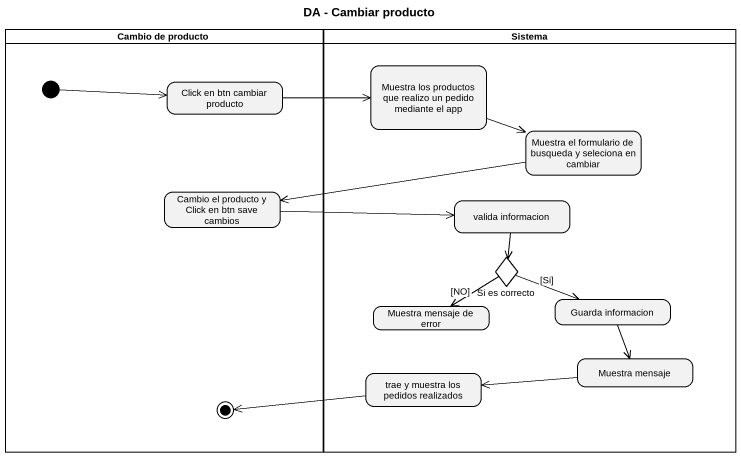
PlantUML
@startuml
title DA - Cambiar producto
hide empty description
state "Cambio de producto" as Cambio_de_producto <<partition>> {
  state "Click en btn cambiar producto" as Click_en_btn_cambiar
  state "Cambio el producto y Click en btn save cambios" as Cambio_el_producto_y_Click
  state final1 <<end>>
  [*] -right-> Click_en_btn_cambiar
}
state Sistema <<partition>> {
  state "Muestra los productos que realizo un pedido mediante el app" as Muestra_los_productos_que
  state "Muestra el formulario de busqueda y seleciona en cambiar" as Muestra_el_formulario_de
  state "valida informacion" as valida_informacion
  state "Si es correcto" as Si_es_correcto <<choice>>
  state "Muestra mensaje de error" as Muestra_mensaje_de_error
  state "Guarda informacion" as Guarda_informacion
  state "trae y muestra los pedidos realizados" as trae_y_muestra_los_pedidos
  state "Muestra mensaje" as Muestra_mensaje
}
Click_en_btn_cambiar -right-> Muestra_los_productos_que
Muestra_los_productos_que -right-> Muestra_el_formulario_de
Muestra_el_formulario_de -left-> Cambio_el_producto_y_Click
Cambio_el_producto_y_Click -right-> valida_informacion
valida_informacion --> Si_es_correcto
Si_es_correcto --> Muestra_mensaje_de_error : [NO]
Si_es_correcto -right-> Guarda_informacion : [Si]
Guarda_informacion --> Muestra_mensaje
trae_y_muestra_los_pedidos -left-> final1
Muestra_mensaje -left-> trae_y_muestra_los_pedidos
@enduml
